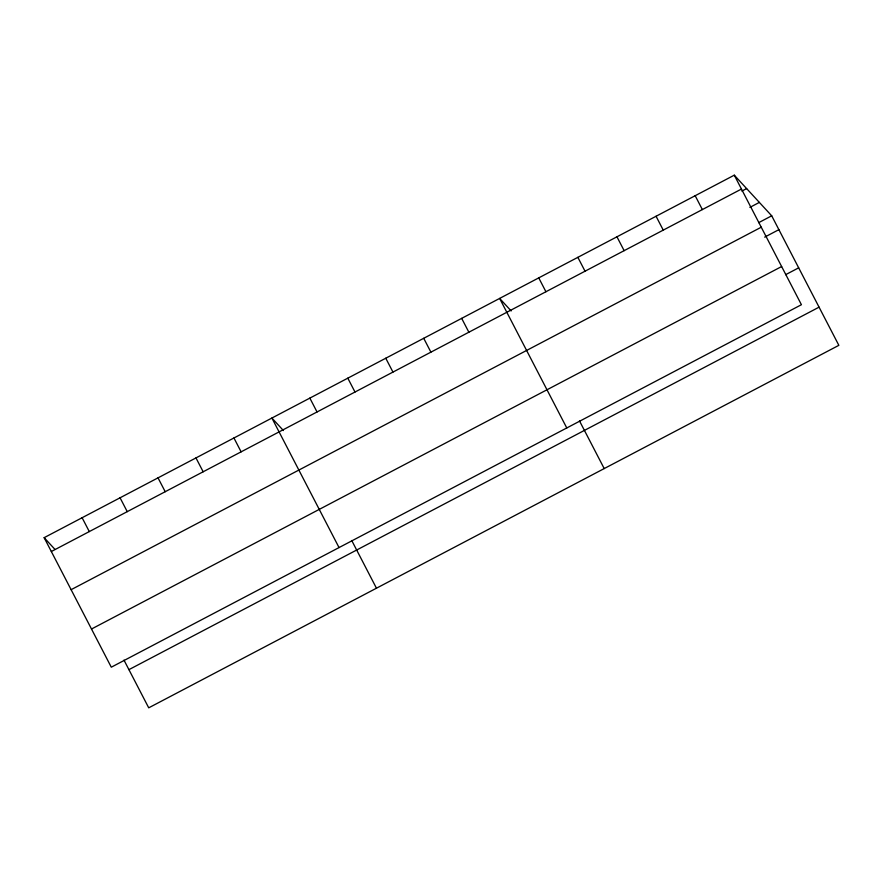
<?xml version="1.0" encoding="UTF-8"?>
<svg xmlns="http://www.w3.org/2000/svg" width="883" height="883" viewBox="0 0 883 883"><rect width="100%" height="100%" fill="white"/><g stroke="black" fill="none" stroke-linecap="round" stroke-linejoin="round"><path stroke-width="1.32" d="M734.281 175.176L801.422 304.712L111.291 667.195L44.15 537.67L734.281 175.176L771.709 215.805L838.85 345.33L148.719 707.824L123.984 660.109M51.335 551.522L741.466 189.039M741.897 191.081L746.632 188.587M749.877 207.384L759.358 202.406M758.674 222.659L771.709 215.805M71.115 589.689L761.256 227.207M764.667 237.13L778.894 229.657M91.501 629.016L781.643 266.534M785.638 274.679L798.673 267.836M128.929 669.645L819.06 307.163M511.169 310.937L499.635 298.421L566.776 427.957M283.421 430.562L271.898 418.045L339.039 547.57M44.15 537.67L54.856 549.281M695.175 195.717L702.36 209.58M656.069 216.258L663.254 230.121M616.963 236.799L624.138 250.662M577.857 257.339L585.032 271.202M538.751 277.88L545.926 291.743M579.48 420.871L604.204 468.575M461.677 318.366L468.862 332.218M423.73 338.299L430.904 352.151M385.772 358.233L392.946 372.085M347.814 378.178L354.988 392.03M309.856 398.112L317.03 411.964M351.732 540.495L376.456 588.199M233.94 437.979L241.114 451.831M195.982 457.924L203.156 471.776M158.024 477.858L165.198 491.71M120.066 497.791L127.24 511.643M82.108 517.725L89.293 531.577"/></g></svg>
